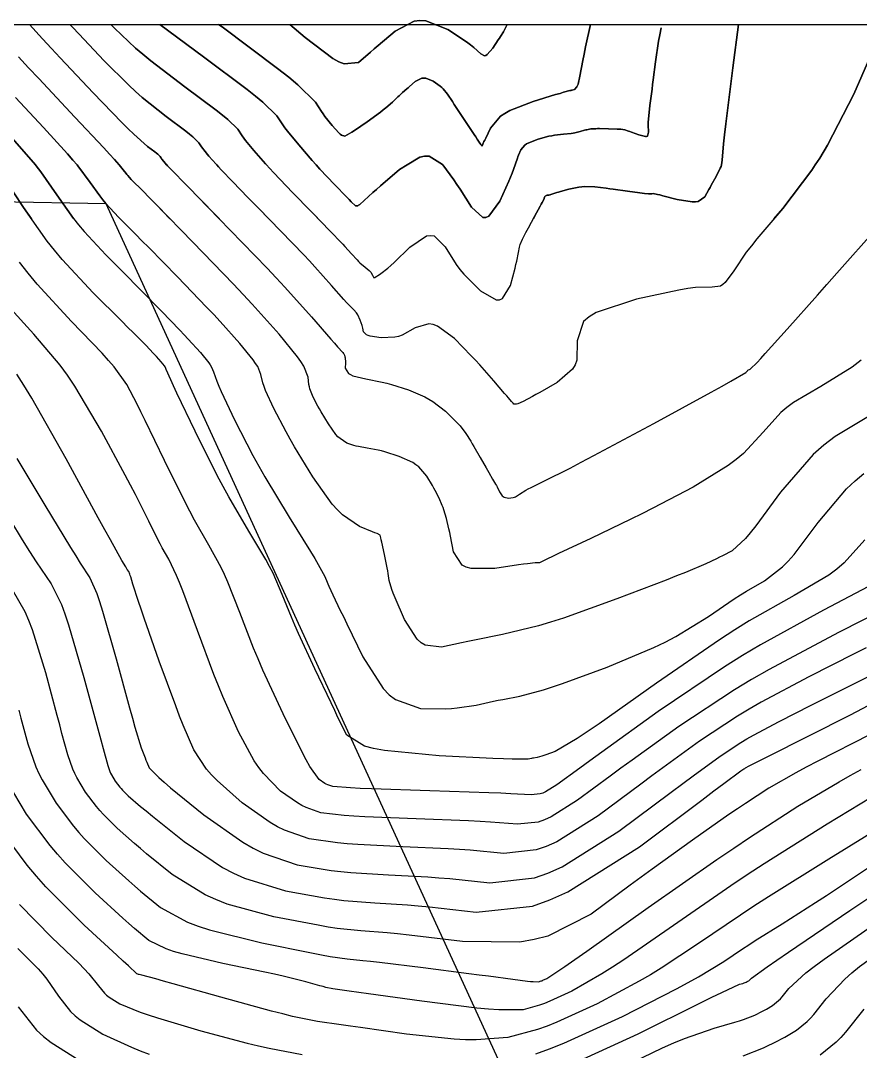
# Model space of a CAD drawing. Header units: metres. Extents: x 837117 to 838479, y 1189012 to 1191015.
# Drawn here: x 838148.6 to 838231.4, y 1190912.6 to 1191014.2 of the extents above; entities that cross this region are included whole.
import ezdxf

# ---------------------------------------------------------------- set-up
doc = ezdxf.new("R2010")
doc.units = ezdxf.units.M
doc.header["$LTSCALE"] = 0.3
for name, color, linetype in [('CORREDORVIA', 70, 'Continuous'), ('COTAS 10', 1, 'Continuous'), ('COTAS INT', 252, 'Continuous'), ('MARCO IMP', 130, 'Continuous')]:
    doc.layers.add(name, color=color, linetype=linetype)

msp = doc.modelspace()

# ---------------------------------------------------------------- linework, layer by layer
at = {"layer": 'CORREDORVIA'}
msp.add_lwpolyline([(837910.68, 1191000.96), (838157.03, 1190996.19), (838237.17, 1190821.34), (838237, 1190602.88), (838240.03, 1190437.2), (838223.54, 1190366.27), (838212.2, 1190288.92), (838221.4, 1189997.88), (837954.54, 1189509.17), (837751.16, 1189231.38), (837593.19, 1189234.4), (837744.49, 1189686.61), (837750.28, 1189933.97), (837723.62, 1190051.52), (837726.09, 1190134.48), (837885.38, 1190229.43), (837983.18, 1190344.12), (837817.55, 1190502.19), (837798.03, 1190660.17), (837963.57, 1190795.98)], close=True, dxfattribs=at)
at = {"layer": 'COTAS 10'}
for points in [[(838168.22, 1190994.7), (838166.04, 1190996.92), (838165.37, 1190997.6), (838164.81, 1190998.17), (838163.65, 1190999.36), (838163.22, 1190999.81), (838163.12, 1190999.93), (838163.05, 1191000), (838163.02, 1191000.03), (838162.75, 1191000.34), (838162.56, 1191000.57), (838162.52, 1191000.63), (838162.48, 1191000.68), (838162.38, 1191000.83), (838162.14, 1191001.06), (838162.02, 1191001.16), (838161.87, 1191001.28), (838161.14, 1191001.83), (838159.78, 1191003.03), (838159.23, 1191003.56), (838158.61, 1191004.18), (838155.78, 1191007.11), (838152.53, 1191010.56), (838151.66, 1191011.5), (838150.79, 1191012.44), (838149.48, 1191013.87), (838150.79, 1191012.44), (838151.66, 1191011.5), (838152.53, 1191010.56), (838155.78, 1191007.11), (838158.61, 1191004.18), (838159.23, 1191003.56), (838159.78, 1191003.03), (838161.14, 1191001.83), (838161.87, 1191001.28), (838162.02, 1191001.16), (838162.14, 1191001.06), (838162.38, 1191000.83), (838162.48, 1191000.68), (838162.52, 1191000.63), (838162.56, 1191000.57), (838162.75, 1191000.34), (838163.02, 1191000.03), (838163.05, 1191000), (838163.12, 1190999.93), (838163.22, 1190999.81), (838163.65, 1190999.36), (838164.81, 1190998.17), (838165.37, 1190997.6), (838166.04, 1190996.92), (838169.3, 1190993.58), (838172.93, 1190989.82), (838173.82, 1190988.87), (838174.67, 1190987.96), (838177.32, 1190985.01), (838179.21, 1190982.83), (838179.57, 1190982.41), (838179.87, 1190982.07), (838180.39, 1190981.5), (838180.46, 1190981.42), (838180.48, 1190981.39), (838180.5, 1190981.36), (838180.56, 1190981.23), (838180.6, 1190981.08), (838180.61, 1190981.04), (838180.62, 1190981), (838180.64, 1190980.88), (838180.65, 1190980.66), (838180.65, 1190980.47), (838180.64, 1190979.97), (838180.95, 1190979.44), (838181.14, 1190979.32), (838181.38, 1190979.21), (838182.66, 1190978.9), (838184.28, 1190978.59), (838184.73, 1190978.47), (838185.19, 1190978.35), (838186.88, 1190977.82), (838188.48, 1190977.12), (838188.88, 1190976.9), (838189.27, 1190976.67), (838190.52, 1190975.71), (838191.52, 1190974.73), (838191.75, 1190974.49), (838191.96, 1190974.26), (838192.54, 1190973.52), (838193.02, 1190972.75), (838193.17, 1190972.5), (838193.32, 1190972.24), (838193.94, 1190971.16), (838194.52, 1190970.12), (838194.66, 1190969.88), (838194.79, 1190969.66), (838195.17, 1190969.02), (838195.47, 1190968.53), (838195.54, 1190968.39), (838195.61, 1190968.26), (838195.85, 1190967.77), (838196.13, 1190967.38), (838196.22, 1190967.31), (838196.32, 1190967.24), (838196.74, 1190967.14), (838197.2, 1190967.19), (838197.32, 1190967.22), (838197.44, 1190967.27), (838197.84, 1190967.52), (838198.45, 1190967.91), (838198.69, 1190968.04), (838198.97, 1190968.19), (838200.24, 1190968.8), (838202.81, 1190970.1), (838203.9, 1190970.67), (838205.16, 1190971.34), (838211.07, 1190974.51), (838216.72, 1190977.58), (838217.8, 1190978.18), (838218.68, 1190978.67), (838220.14, 1190979.53), (838220.27, 1190979.67), (838220.31, 1190979.71), (838220.36, 1190979.75), (838220.56, 1190979.86), (838221.26, 1190980.53), (838221.62, 1190980.92), (838222.06, 1190981.39), (838224.23, 1190983.81), (838227.21, 1190987.16), (838228.14, 1190988.21), (838229.13, 1190989.33), (838233.1, 1190993.81)], [(838232.86, 1190958.75), (838227.81, 1190956.08), (838221.59, 1190952.67), (838219.83, 1190951.61), (838218.05, 1190950.5), (838211.51, 1190946.08), (838205.93, 1190942.08), (838204.76, 1190941.24), (838203.76, 1190940.51), (838201.51, 1190938.87), (838200.4, 1190938.17), (838200.12, 1190938.05), (838199.86, 1190937.96), (838198.99, 1190937.86), (838196.98, 1190937.98), (838195.99, 1190938.03), (838194.81, 1190938.07), (838188.99, 1190938.27), (838183.24, 1190938.47), (838182.1, 1190938.51), (838181.16, 1190938.56), (838179.4, 1190938.68), (838178.91, 1190938.85), (838178.76, 1190938.92), (838178.61, 1190939), (838178.05, 1190939.4), (838177.15, 1190940.68), (838176.79, 1190941.31), (838176.38, 1190942.08), (838174.51, 1190945.86), (838172.52, 1190950.18), (838172.04, 1190951.29), (838171.6, 1190952.35), (838170.24, 1190955.86), (838169.06, 1190958.85), (838168.73, 1190959.59), (838168.4, 1190960.29), (838167.18, 1190962.51), (838165.76, 1190964.98), (838165.3, 1190965.85), (838164.81, 1190966.79), (838162.81, 1190970.85), (838160.9, 1190974.78), (838160.48, 1190975.64), (838160.1, 1190976.41), (838159.1, 1190978.34), (838157.84, 1190980.08), (838157.29, 1190980.72), (838156.66, 1190981.43), (838153.65, 1190984.55), (838150.25, 1190988.25), (838149.37, 1190989.32), (838148.51, 1190990.42)], [(838232.41, 1190943.83), (838227.26, 1190941.19), (838226.11, 1190940.59), (838225.09, 1190940.04), (838222.41, 1190938.52), (838220.1, 1190937.03), (838219.32, 1190936.5), (838218.47, 1190935.92), (838214.88, 1190933.4), (838210.9, 1190930.54), (838209.82, 1190929.75), (838208.73, 1190928.96), (838204.88, 1190926.09), (838200.61, 1190923.94), (838199.27, 1190923.59), (838197.86, 1190923.35), (838192.19, 1190923.41), (838186.94, 1190924.03), (838185.79, 1190924.16), (838184.77, 1190924.26), (838182.19, 1190924.45), (838179.83, 1190924.7), (838178.94, 1190924.83), (838177.96, 1190925), (838173.58, 1190925.84), (838168.98, 1190927.1), (838167.86, 1190927.54), (838166.81, 1190928.01), (838163.58, 1190930), (838161.04, 1190932.06), (838160.43, 1190932.57), (838159.86, 1190933.06), (838158.15, 1190934.57), (838156.78, 1190935.94), (838156.44, 1190936.32), (838156.11, 1190936.71), (838155.03, 1190938.15), (838154.16, 1190939.59), (838153.96, 1190939.99), (838153.78, 1190940.39), (838153.28, 1190941.83), (838152.7, 1190943.93), (838152.48, 1190944.76), (838152.23, 1190945.69), (838151.09, 1190949.9), (838149.78, 1190954.14), (838149.42, 1190955.07), (838149.07, 1190955.91), (838147.81, 1190958.08)], [(838202.55, 1190911.12), (838209.53, 1190914.29), (838215.6, 1190917.31), (838216.79, 1190917.9), (838217.77, 1190918.37), (838219.53, 1190919.18), (838219.85, 1190919.27), (838219.92, 1190919.29), (838219.99, 1190919.32), (838220.17, 1190919.39), (838220.29, 1190919.45), (838220.32, 1190919.46), (838220.35, 1190919.48), (838220.45, 1190919.54), (838220.54, 1190919.61), (838220.57, 1190919.64), (838220.59, 1190919.67), (838220.7, 1190919.8), (838222.26, 1190920.92), (838223.2, 1190921.57), (838224.37, 1190922.36), (838230.42, 1190926.46), (838236.83, 1190930.74)], [(838148.33, 1190922.7), (838150.34, 1190920.7), (838150.8, 1190920.18), (838151.21, 1190919.68), (838152.35, 1190918.01), (838153.54, 1190916.49), (838153.99, 1190916.08), (838154.49, 1190915.68), (838156.72, 1190914.27), (838159.54, 1190912.97), (838160.4, 1190912.62), (838161.31, 1190912.29)]]:
    msp.add_lwpolyline(points, dxfattribs=at)
msp.add_lwpolyline([(838175.18, 1191013.87), (838176.69, 1191012.56), (838179.4, 1191010.5), (838180, 1191010.18), (838180.54, 1191009.97), (838181.96, 1191010.12), (838183.12, 1191011.12), (838183.49, 1191011.45), (838183.89, 1191011.79), (838185.55, 1191013.21), (838187.45, 1191014.18), (838188, 1191014.24), (838188.57, 1191014.21), (838190.74, 1191013.36), (838192.61, 1191012.13), (838193, 1191011.85), (838193.32, 1191011.6), (838194, 1191010.96), (838194.36, 1191010.76), (838194.49, 1191010.81), (838194.62, 1191010.89), (838195.19, 1191011.53), (838195.73, 1191012.33), (838195.86, 1191012.51), (838195.96, 1191012.67), (838196.25, 1191013.12), (838196.62, 1191013.86), (838196.62, 1191013.87), (838196.62, 1191013.86), (838196.25, 1191013.12), (838195.96, 1191012.67), (838195.86, 1191012.51), (838195.73, 1191012.33), (838195.19, 1191011.53), (838194.62, 1191010.89), (838194.49, 1191010.81), (838194.36, 1191010.76), (838194, 1191010.96), (838193.32, 1191011.6), (838193, 1191011.85), (838192.61, 1191012.13), (838190.74, 1191013.36), (838188.57, 1191014.21), (838188, 1191014.24), (838187.45, 1191014.18), (838185.55, 1191013.21), (838183.89, 1191011.79), (838183.49, 1191011.45), (838183.12, 1191011.12), (838181.96, 1191010.12), (838180.54, 1191009.97), (838180, 1191010.18), (838179.4, 1191010.5), (838176.69, 1191012.56)], close=True, dxfattribs=at)
at = {"layer": 'COTAS INT'}
for points in [[(838153.47, 1191013.87), (838153.72, 1191013.6), (838154.38, 1191012.9), (838156.82, 1191010.3), (838159.28, 1191007.86), (838159.95, 1191007.24), (838160.62, 1191006.66), (838162.98, 1191004.77), (838164.9, 1191003.33), (838165.28, 1191003.03), (838165.6, 1191002.77), (838166.21, 1191002.18), (838166.47, 1191001.78), (838166.58, 1191001.64), (838166.69, 1191001.5), (838167.19, 1191000.88), (838167.9, 1191000.07), (838167.96, 1191000), (838167.9, 1191000.07), (838167.19, 1191000.88), (838166.69, 1191001.5), (838166.58, 1191001.64), (838166.47, 1191001.78), (838166.21, 1191002.18), (838165.6, 1191002.77), (838165.28, 1191003.03), (838164.9, 1191003.33), (838162.98, 1191004.77), (838160.62, 1191006.66), (838159.95, 1191007.24), (838159.28, 1191007.86), (838156.82, 1191010.3), (838154.38, 1191012.9), (838153.72, 1191013.6)], [(838186.73, 1191000), (838185.99, 1190999.55), (838184.11, 1190997.95), (838183.71, 1190997.59), (838183.36, 1190997.28), (838182.51, 1190996.49), (838182.06, 1190996.09), (838181.96, 1190996.02), (838181.87, 1190995.98), (838181.64, 1190995.98), (838181.23, 1190996.38), (838181.03, 1190996.58), (838180.78, 1190996.83), (838179.57, 1190998.07), (838178.14, 1190999.59), (838177.77, 1191000), (838177.76, 1191000.01), (838177.38, 1191000.43), (838176.06, 1191001.97), (838174.94, 1191003.35), (838174.69, 1191003.67), (838174.47, 1191003.97), (838173.88, 1191004.86), (838172.51, 1191006.19), (838171.8, 1191006.78), (838170.95, 1191007.45), (838166.67, 1191010.66), (838162.35, 1191013.87), (838166.67, 1191010.66), (838170.95, 1191007.45), (838171.8, 1191006.78), (838172.51, 1191006.19), (838173.88, 1191004.86), (838174.47, 1191003.97), (838174.69, 1191003.67), (838174.94, 1191003.35), (838176.06, 1191001.97), (838177.38, 1191000.43), (838177.76, 1191000.01), (838177.77, 1191000), (838178.14, 1190999.59), (838179.57, 1190998.07), (838180.78, 1190996.83), (838181.03, 1190996.58), (838181.23, 1190996.38), (838181.64, 1190995.98), (838181.87, 1190995.98), (838181.96, 1190996.02), (838182.06, 1190996.09), (838182.51, 1190996.49), (838183.36, 1190997.28), (838183.71, 1190997.59), (838184.11, 1190997.95), (838185.99, 1190999.55)], [(838193.51, 1191002.76), (838193.65, 1191002.54), (838193.92, 1191002.14), (838194, 1191002.03), (838194.02, 1191002.01), (838194.04, 1191001.98), (838194.08, 1191001.92), (838194.11, 1191001.89), (838194.12, 1191001.89), (838194.13, 1191001.89), (838194.16, 1191001.94), (838194.19, 1191001.99), (838194.19, 1191002), (838194.2, 1191002.01), (838194.21, 1191002.04), (838194.32, 1191002.3), (838194.4, 1191002.45), (838194.49, 1191002.64), (838194.96, 1191003.64), (838195.96, 1191004.8), (838196.39, 1191005.09), (838196.88, 1191005.37), (838199.18, 1191006.27), (838201.39, 1191006.94), (838201.82, 1191007.06), (838202.17, 1191007.17), (838202.78, 1191007.33), (838202.91, 1191007.36), (838202.96, 1191007.37), (838203.01, 1191007.38), (838203.24, 1191007.45), (838203.48, 1191007.7), (838203.54, 1191007.83), (838203.6, 1191007.98), (838203.77, 1191008.76), (838204.06, 1191010.29), (838204.19, 1191010.92), (838204.34, 1191011.64), (838204.84, 1191013.87), (838204.34, 1191011.64), (838204.19, 1191010.92), (838204.06, 1191010.29), (838203.77, 1191008.76), (838203.6, 1191007.98), (838203.54, 1191007.83), (838203.48, 1191007.7), (838203.24, 1191007.45), (838203.01, 1191007.38), (838202.96, 1191007.37), (838202.91, 1191007.36), (838202.78, 1191007.33), (838202.17, 1191007.17), (838201.82, 1191007.06), (838201.39, 1191006.94), (838199.18, 1191006.27), (838196.88, 1191005.37), (838196.39, 1191005.09), (838195.96, 1191004.8), (838194.96, 1191003.64), (838194.49, 1191002.64), (838194.4, 1191002.45), (838194.32, 1191002.3), (838194.21, 1191002.04), (838194.2, 1191002.01), (838194.19, 1191002), (838194.19, 1191001.99), (838194.16, 1191001.94), (838194.13, 1191001.89), (838194.12, 1191001.89), (838194.11, 1191001.89), (838194.08, 1191001.92), (838194.04, 1191001.98), (838194.02, 1191002.01), (838194, 1191002.03), (838193.92, 1191002.14), (838193.65, 1191002.54), (838193.51, 1191002.76), (838193.34, 1191003.01), (838192.49, 1191004.3), (838191.59, 1191005.66), (838191.39, 1191005.97), (838191.21, 1191006.25), (838190.73, 1191006.98), (838190.31, 1191007.5), (838190.16, 1191007.64), (838190, 1191007.78), (838189.31, 1191008.28), (838188.57, 1191008.57), (838188.38, 1191008.57), (838188.19, 1191008.55), (838187.54, 1191008.22), (838186.97, 1191007.74), (838186.83, 1191007.62), (838186.7, 1191007.51), (838186.3, 1191007.16), (838185.94, 1191006.83), (838185.83, 1191006.73), (838185.72, 1191006.62), (838185.29, 1191006.2), (838184.64, 1191005.63), (838184.38, 1191005.43), (838184.1, 1191005.21), (838182.8, 1191004.27), (838181.55, 1191003.4), (838181.29, 1191003.23), (838181.07, 1191003.09), (838180.59, 1191002.83), (838180.26, 1191002.95), (838180.13, 1191003.05), (838179.99, 1191003.18), (838179.35, 1191003.88), (838178.64, 1191004.78), (838178.46, 1191005.03), (838178.29, 1191005.28), (838177.71, 1191006.2), (838175.97, 1191007.9), (838175.06, 1191008.65), (838173.97, 1191009.51), (838168.51, 1191013.61), (838168.15, 1191013.87), (838168.51, 1191013.61), (838173.97, 1191009.51), (838175.06, 1191008.65), (838175.97, 1191007.9), (838177.71, 1191006.2), (838178.29, 1191005.28), (838178.46, 1191005.03), (838178.64, 1191004.78), (838179.35, 1191003.88), (838179.99, 1191003.18), (838180.13, 1191003.05), (838180.26, 1191002.95), (838180.59, 1191002.83), (838181.07, 1191003.09), (838181.29, 1191003.23), (838181.55, 1191003.4), (838182.8, 1191004.27), (838184.1, 1191005.21), (838184.38, 1191005.43), (838184.64, 1191005.63), (838185.29, 1191006.2), (838185.72, 1191006.62), (838185.83, 1191006.73), (838185.94, 1191006.83), (838186.3, 1191007.16), (838186.7, 1191007.51), (838186.83, 1191007.62), (838186.97, 1191007.74), (838187.54, 1191008.22), (838188.19, 1191008.55), (838188.38, 1191008.57), (838188.57, 1191008.57), (838189.31, 1191008.28), (838190, 1191007.78), (838190.16, 1191007.64), (838190.31, 1191007.5), (838190.73, 1191006.98), (838191.21, 1191006.25), (838191.39, 1191005.97), (838191.59, 1191005.66), (838192.49, 1191004.3), (838193.34, 1191003.01)], [(838197.4, 1191000), (838197.1, 1190999.19), (838196.95, 1190998.81), (838196.76, 1190998.39), (838195.88, 1190996.44), (838194.81, 1190994.96), (838194.51, 1190994.83), (838194.21, 1190994.83), (838193.09, 1190995.85), (838191.96, 1190997.61), (838191.65, 1190998.07), (838191.34, 1190998.52), (838190.27, 1191000), (838190.23, 1191000.06), (838188.91, 1191000.88), (838188.47, 1191000.87), (838187.99, 1191000.77), (838186.73, 1191000), (838187.99, 1191000.77), (838188.47, 1191000.87), (838188.91, 1191000.88), (838190.23, 1191000.06), (838190.27, 1191000), (838191.34, 1190998.52), (838191.65, 1190998.07), (838191.96, 1190997.61), (838193.09, 1190995.85), (838194.21, 1190994.83), (838194.51, 1190994.83), (838194.81, 1190994.96), (838195.88, 1190996.44), (838196.76, 1190998.39), (838196.95, 1190998.81), (838197.1, 1190999.19), (838197.4, 1191000), (838197.44, 1191000.1), (838197.62, 1191000.66), (838197.67, 1191000.81), (838197.73, 1191000.96), (838197.95, 1191001.48), (838198.36, 1191001.95), (838198.53, 1191002.07), (838198.73, 1191002.18), (838199.67, 1191002.55), (838200.72, 1191002.83), (838201, 1191002.89), (838201.26, 1191002.94), (838202.16, 1191003.05), (838202.93, 1191003.12), (838203.11, 1191003.15), (838203.28, 1191003.18), (838203.81, 1191003.3), (838204.25, 1191003.42), (838204.36, 1191003.45), (838204.47, 1191003.48), (838204.86, 1191003.55), (838205.35, 1191003.58), (838205.53, 1191003.59), (838205.73, 1191003.59), (838206.61, 1191003.58), (838207.46, 1191003.54), (838207.65, 1191003.53), (838207.81, 1191003.52), (838208.21, 1191003.47), (838208.58, 1191003.35), (838208.72, 1191003.3), (838208.88, 1191003.25), (838209.6, 1191002.97), (838210.25, 1191002.8), (838210.36, 1191002.81), (838210.45, 1191002.85), (838210.54, 1191003.22), (838210.51, 1191003.95), (838210.53, 1191004.22), (838210.55, 1191004.53), (838210.69, 1191005.88), (838210.9, 1191007.48), (838210.95, 1191007.94), (838211.01, 1191008.41), (838211.23, 1191010.17), (838211.54, 1191012.2), (838211.66, 1191012.84), (838211.79, 1191013.52), (838211.66, 1191012.84), (838211.54, 1191012.2), (838211.23, 1191010.17), (838211.01, 1191008.41), (838210.95, 1191007.94), (838210.9, 1191007.48), (838210.69, 1191005.88), (838210.55, 1191004.53), (838210.53, 1191004.22), (838210.51, 1191003.95), (838210.54, 1191003.22), (838210.45, 1191002.85), (838210.36, 1191002.81), (838210.25, 1191002.8), (838209.6, 1191002.97), (838208.88, 1191003.25), (838208.72, 1191003.3), (838208.58, 1191003.35), (838208.21, 1191003.47), (838207.81, 1191003.52), (838207.65, 1191003.53), (838207.46, 1191003.54), (838206.61, 1191003.58), (838205.73, 1191003.59), (838205.53, 1191003.59), (838205.35, 1191003.58), (838204.86, 1191003.55), (838204.47, 1191003.48), (838204.36, 1191003.45), (838204.25, 1191003.42), (838203.81, 1191003.3), (838203.28, 1191003.18), (838203.11, 1191003.15), (838202.93, 1191003.12), (838202.16, 1191003.05), (838201.26, 1191002.94), (838201, 1191002.89), (838200.72, 1191002.83), (838199.67, 1191002.55), (838198.73, 1191002.18), (838198.53, 1191002.07), (838198.36, 1191001.95), (838197.95, 1191001.48), (838197.73, 1191000.96), (838197.67, 1191000.81), (838197.62, 1191000.66), (838197.44, 1191000.1)]]:
    msp.add_lwpolyline(points, close=True, dxfattribs=at)
for points in [[(838177.96, 1190994.7), (838177.7, 1190994.97), (838177.26, 1190995.41), (838175.43, 1190997.3), (838173.6, 1190999.22), (838173.17, 1190999.68), (838172.88, 1191000), (838172.77, 1191000.11), (838171.62, 1191001.42), (838170.81, 1191002.42), (838170.63, 1191002.66), (838170.47, 1191002.88), (838170.04, 1191003.52), (838169.06, 1191004.48), (838168.54, 1191004.9), (838167.92, 1191005.39), (838164.83, 1191007.72), (838161.46, 1191010.28), (838160.67, 1191010.92), (838159.95, 1191011.53), (838157.87, 1191013.49), (838157.51, 1191013.87), (838157.87, 1191013.49), (838159.95, 1191011.53), (838160.67, 1191010.92), (838161.46, 1191010.28), (838164.83, 1191007.72), (838167.92, 1191005.39), (838168.54, 1191004.9), (838169.06, 1191004.48), (838170.04, 1191003.52), (838170.47, 1191002.88), (838170.63, 1191002.66), (838170.81, 1191002.42), (838171.62, 1191001.42), (838172.77, 1191000.11), (838172.88, 1191000), (838173.17, 1190999.68), (838173.6, 1190999.22), (838175.43, 1190997.3), (838177.26, 1190995.41), (838177.7, 1190994.97), (838178.1, 1190994.55), (838179.28, 1190993.35), (838180.17, 1190992.42), (838180.39, 1190992.19), (838180.59, 1190991.97), (838181.24, 1190991.24), (838181.8, 1190990.64), (838181.95, 1190990.49), (838182.09, 1190990.35), (838182.59, 1190989.93), (838183, 1190989.58), (838183.08, 1190989.49), (838183.16, 1190989.41), (838183.33, 1190989.13), (838183.42, 1190988.94), (838183.44, 1190988.91), (838183.46, 1190988.89), (838183.54, 1190988.9), (838183.69, 1190989), (838183.75, 1190989.04), (838183.82, 1190989.08), (838184.16, 1190989.28), (838184.84, 1190989.82), (838185.13, 1190990.08), (838185.46, 1190990.39), (838187, 1190991.89), (838188.64, 1190993), (838189.03, 1190993.05), (838189.4, 1190993), (838190.49, 1190991.92), (838191.59, 1190990.17), (838191.95, 1190989.7), (838192.34, 1190989.23), (838193.97, 1190987.6), (838195.52, 1190986.71), (838195.86, 1190986.71), (838196.16, 1190986.82), (838196.94, 1190988.11), (838197.38, 1190989.82), (838197.47, 1190990.19), (838197.55, 1190990.52), (838197.71, 1190991.35), (838197.81, 1190991.88), (838197.86, 1190992.03), (838197.9, 1190992.17), (838198.12, 1190992.68), (838198.45, 1190993.33), (838198.57, 1190993.56), (838198.71, 1190993.81), (838199.3, 1190994.91), (838199.85, 1190995.93), (838199.96, 1190996.13), (838200.05, 1190996.29), (838200.21, 1190996.6), (838200.25, 1190996.68), (838200.26, 1190996.72), (838200.29, 1190996.81), (838200.32, 1190996.88), (838200.33, 1190996.9), (838200.35, 1190996.91), (838200.41, 1190996.95), (838200.47, 1190996.98), (838200.49, 1190996.98), (838200.5, 1190996.99), (838200.56, 1190997.01), (838200.61, 1190997.02), (838200.63, 1190997.02), (838200.64, 1190997.03), (838200.71, 1190997.03), (838200.81, 1190997.06), (838200.85, 1190997.07), (838200.9, 1190997.09), (838201.12, 1190997.16), (838201.52, 1190997.28), (838201.68, 1190997.33), (838201.87, 1190997.38), (838202.7, 1190997.62), (838203.69, 1190997.82), (838203.97, 1190997.85), (838204.24, 1190997.87), (838205.26, 1190997.83), (838206.38, 1190997.7), (838206.72, 1190997.66), (838207.07, 1190997.61), (838208.46, 1190997.41), (838209.68, 1190997.24), (838209.93, 1190997.21), (838210.14, 1190997.18), (838210.55, 1190997.14), (838210.69, 1190997.15), (838210.72, 1190997.15), (838210.74, 1190997.15), (838210.8, 1190997.14), (838210.85, 1190997.14), (838210.87, 1190997.14), (838210.89, 1190997.15), (838211, 1190997.17), (838211.44, 1190997.09), (838211.67, 1190997.04), (838211.95, 1190996.97), (838213.38, 1190996.6), (838214.86, 1190996.35), (838215.17, 1190996.36), (838215.45, 1190996.41), (838216.09, 1190996.86), (838216.5, 1190997.58), (838216.62, 1190997.79), (838216.74, 1190998.01), (838217.23, 1190998.87), (838217.63, 1190999.67), (838217.7, 1190999.85), (838217.75, 1191000), (838217.76, 1191000.01), (838217.81, 1191000.47), (838217.94, 1191002.08), (838218.04, 1191002.98), (838218.17, 1191004.06), (838218.87, 1191009.58), (838219.44, 1191013.87), (838218.87, 1191009.58), (838218.17, 1191004.06), (838218.04, 1191002.98), (838217.94, 1191002.08), (838217.81, 1191000.47), (838217.76, 1191000.01), (838217.75, 1191000), (838217.7, 1190999.85), (838217.63, 1190999.67), (838217.23, 1190998.87), (838216.74, 1190998.01), (838216.62, 1190997.79), (838216.5, 1190997.58), (838216.09, 1190996.86), (838215.45, 1190996.41), (838215.17, 1190996.36), (838214.86, 1190996.35), (838213.38, 1190996.6), (838211.95, 1190996.97), (838211.67, 1190997.04), (838211.44, 1190997.09), (838211, 1190997.17), (838210.89, 1190997.15), (838210.87, 1190997.14), (838210.85, 1190997.14), (838210.8, 1190997.14), (838210.74, 1190997.15), (838210.72, 1190997.15), (838210.69, 1190997.15), (838210.55, 1190997.14), (838210.14, 1190997.18), (838209.93, 1190997.21), (838209.68, 1190997.24), (838208.46, 1190997.41), (838207.07, 1190997.61), (838206.72, 1190997.66), (838206.38, 1190997.7), (838205.26, 1190997.83), (838204.24, 1190997.87), (838203.97, 1190997.85), (838203.69, 1190997.82), (838202.7, 1190997.62), (838201.87, 1190997.38), (838201.68, 1190997.33), (838201.52, 1190997.28), (838201.12, 1190997.16), (838200.9, 1190997.09), (838200.85, 1190997.07), (838200.81, 1190997.06), (838200.71, 1190997.03), (838200.64, 1190997.03), (838200.63, 1190997.02), (838200.61, 1190997.02), (838200.56, 1190997.01), (838200.5, 1190996.99), (838200.49, 1190996.98), (838200.47, 1190996.98), (838200.41, 1190996.95), (838200.35, 1190996.91), (838200.33, 1190996.9), (838200.32, 1190996.88), (838200.29, 1190996.81), (838200.26, 1190996.72), (838200.25, 1190996.68), (838200.21, 1190996.6), (838200.05, 1190996.29), (838199.96, 1190996.13), (838199.85, 1190995.93), (838199.3, 1190994.91), (838199.19, 1190994.7)], [(838232.94, 1191011.88), (838230.8, 1191007), (838228.19, 1191001.94), (838227.44, 1191000.68), (838227, 1191000), (838226.67, 1190999.49), (838223.79, 1190995.71), (838221.24, 1190992.73), (838220.69, 1190992.03), (838220.19, 1190991.39), (838218.95, 1190989.55), (838218.12, 1190988.41), (838217.89, 1190988.21), (838217.66, 1190988.06), (838216.83, 1190987.95), (838215.17, 1190987.91), (838214.42, 1190987.8), (838213.55, 1190987.65), (838209.35, 1190986.77), (838205.4, 1190985.44), (838204.68, 1190985.01), (838204.13, 1190984.55), (838203.5, 1190982.65), (838203.47, 1190980.76), (838203.3, 1190980.3), (838203.05, 1190979.87), (838201.55, 1190978.54), (838199.84, 1190977.56), (838199.45, 1190977.35), (838199.11, 1190977.16), (838198.2, 1190976.68), (838197.65, 1190976.44), (838197.54, 1190976.41), (838197.45, 1190976.39), (838197.26, 1190976.41), (838197.19, 1190976.52), (838197.16, 1190976.54), (838197.14, 1190976.57), (838197.05, 1190976.66), (838196.73, 1190977.02), (838196.56, 1190977.23), (838196.35, 1190977.47), (838195.3, 1190978.71), (838193.92, 1190980.28), (838193.5, 1190980.73), (838193.07, 1190981.19), (838191.4, 1190982.89), (838189.73, 1190984.11), (838189.31, 1190984.26), (838188.89, 1190984.34), (838187.53, 1190983.93), (838186.25, 1190983.21), (838185.89, 1190983.09), (838185.52, 1190983), (838184.19, 1190982.94), (838183.1, 1190983.12), (838182.89, 1190983.18), (838182.72, 1190983.25), (838182.43, 1190983.54), (838182.36, 1190983.91), (838182.33, 1190984.03), (838182.3, 1190984.16), (838182.12, 1190984.69), (838181.89, 1190985.21), (838181.82, 1190985.32), (838181.76, 1190985.43), (838181.49, 1190985.71), (838180.98, 1190986.21), (838180.76, 1190986.45), (838180.5, 1190986.74), (838179.28, 1190988.12), (838177.63, 1190989.96), (838177.1, 1190990.53), (838176.55, 1190991.12), (838174.29, 1190993.47), (838172.07, 1190995.74), (838171.54, 1190996.28), (838171.04, 1190996.79), (838169.54, 1190998.33), (838168.41, 1190999.52), (838168.14, 1190999.8), (838167.96, 1191000), (838168.14, 1190999.8), (838168.41, 1190999.52), (838169.54, 1190998.33), (838171.04, 1190996.79), (838171.54, 1190996.28), (838172.07, 1190995.74), (838173.09, 1190994.7)], [(838222.92, 1190994.7), (838223.79, 1190995.71), (838226.67, 1190999.49), (838227, 1191000), (838227.44, 1191000.68), (838228.19, 1191001.94), (838230.8, 1191007), (838232.94, 1191011.88)], [(838148.4, 1191010.68), (838149.41, 1191009.59), (838150.4, 1191008.52), (838153.96, 1191004.73), (838156.83, 1191001.68), (838157.4, 1191001.06), (838157.88, 1191000.55), (838158.35, 1191000), (838158.75, 1190999.53), (838159.02, 1190999.16), (838159.1, 1190999.05), (838159.18, 1190998.95), (838159.53, 1190998.58), (838159.18, 1190998.95), (838159.1, 1190999.05), (838159.02, 1190999.16), (838158.75, 1190999.53), (838158.35, 1191000), (838157.88, 1191000.55), (838157.4, 1191001.06), (838156.83, 1191001.68), (838153.96, 1191004.73), (838150.4, 1191008.52), (838149.41, 1191009.59), (838148.4, 1191010.68)], [(838233.57, 1190975.97), (838228.96, 1190973.23), (838227.85, 1190972.36), (838226.8, 1190971.44), (838223.57, 1190967.73), (838221.14, 1190964.4), (838220.59, 1190963.72), (838220.1, 1190963.14), (838218.8, 1190961.95), (838217.83, 1190961.44), (838217.55, 1190961.3), (838217.27, 1190961.16), (838216.21, 1190960.65), (838214.19, 1190959.81), (838213.31, 1190959.46), (838212.28, 1190959.06), (838207.41, 1190957.19), (838202.15, 1190955.3), (838200.89, 1190954.9), (838199.71, 1190954.54), (838196.16, 1190953.67), (838193.4, 1190953.14), (838192.73, 1190953.01), (838192.09, 1190952.88), (838190.12, 1190952.45), (838188.52, 1190952.62), (838188.11, 1190952.88), (838187.72, 1190953.21), (838186.47, 1190955.17), (838185.55, 1190957.3), (838185.37, 1190957.75), (838185.22, 1190958.14), (838184.97, 1190959.02), (838184.88, 1190959.71), (838184.83, 1190959.97), (838184.78, 1190960.26), (838184.51, 1190961.57), (838184.24, 1190962.79), (838184.19, 1190963.02), (838184.15, 1190963.21), (838184.08, 1190963.5), (838183.77, 1190963.64), (838183.57, 1190963.72), (838183.32, 1190963.82), (838182.03, 1190964.34), (838180.35, 1190965.49), (838179.86, 1190965.98), (838179.36, 1190966.55), (838177.43, 1190969.24), (838175.63, 1190972.21), (838175.2, 1190972.95), (838174.8, 1190973.67), (838173.59, 1190975.98), (838172.78, 1190977.77), (838172.63, 1190978.16), (838172.51, 1190978.5), (838172.31, 1190979.33), (838172, 1190980.12), (838171.8, 1190980.43), (838171.55, 1190980.79), (838170.24, 1190982.4), (838168.3, 1190984.55), (838167.66, 1190985.25), (838166.96, 1190985.98), (838164.08, 1190988.97), (838161.25, 1190991.86), (838160.59, 1190992.52), (838159.99, 1190993.13), (838158.28, 1190994.85), (838157.03, 1190996.19), (838156.72, 1190996.57), (838156.42, 1190996.94), (838155.47, 1190998.28), (838154.25, 1190999.93), (838154.19, 1191000), (838153.78, 1191000.49), (838153.25, 1191001.1), (838150.88, 1191003.69), (838148.11, 1191006.64)], [(838148.11, 1191006.64), (838150.88, 1191003.69), (838153.25, 1191001.1), (838153.78, 1191000.49), (838154.19, 1191000), (838154.25, 1190999.93), (838155.47, 1190998.28), (838156.42, 1190996.94), (838156.72, 1190996.57), (838157.03, 1190996.19), (838158.28, 1190994.85), (838158.44, 1190994.7)], [(838153.85, 1190994.7), (838153.83, 1190994.72), (838152.19, 1190997.04), (838150.62, 1190999.31), (838150.15, 1190999.92), (838150.09, 1191000), (838149.67, 1191000.52), (838147.8, 1191002.64)], [(838147.8, 1191002.64), (838149.67, 1191000.52), (838150.09, 1191000), (838150.15, 1190999.92), (838150.62, 1190999.31), (838152.19, 1190997.04), (838153.83, 1190994.72), (838154.34, 1190994.08), (838154.88, 1190993.44), (838157.04, 1190991.12), (838159.29, 1190988.86), (838159.89, 1190988.25), (838160.48, 1190987.66), (838162.53, 1190985.57), (838164.33, 1190983.71), (838164.76, 1190983.26), (838165.16, 1190982.83), (838166.36, 1190981.49), (838167.18, 1190980.49), (838167.33, 1190980.27), (838167.45, 1190980.07), (838167.65, 1190979.58), (838167.96, 1190978.66), (838168.16, 1190978.19), (838168.41, 1190977.64), (838169.72, 1190974.85), (838171.53, 1190971.33), (838172.1, 1190970.3), (838172.7, 1190969.25), (838175.1, 1190965.27), (838177.22, 1190961.86), (838177.63, 1190961.17), (838177.98, 1190960.59), (838178.62, 1190959.41), (838178.84, 1190958.85), (838178.92, 1190958.67), (838179.01, 1190958.46), (838179.41, 1190957.59), (838180.15, 1190956.07), (838180.45, 1190955.45), (838180.79, 1190954.74), (838182.37, 1190951.47), (838184.38, 1190948.35), (838184.98, 1190947.75), (838185.61, 1190947.26), (838188.07, 1190946.4), (838190.5, 1190946.36), (838191.11, 1190946.39), (838191.69, 1190946.44), (838193.56, 1190946.73), (838195.25, 1190947.1), (838195.71, 1190947.2), (838196.18, 1190947.29), (838197.86, 1190947.62), (838200.2, 1190948.24), (838201.08, 1190948.53), (838202.06, 1190948.86), (838206.46, 1190950.47), (838211.07, 1190952.4), (838212.19, 1190952.94), (838213.24, 1190953.48), (838216.46, 1190955.46), (838219, 1190957.2), (838219.62, 1190957.61), (838220.2, 1190957.97), (838222, 1190958.99), (838223.77, 1190960.35), (838224.32, 1190960.93), (838224.91, 1190961.59), (838227.28, 1190964.72), (838230.07, 1190968.04), (838230.92, 1190968.83), (838231.8, 1190969.56)], [(838231.9, 1190963.01), (838229.83, 1190960.74), (838229.11, 1190960.14), (838228.32, 1190959.55), (838224.91, 1190957.53), (838220.49, 1190955.03), (838219.06, 1190954.14), (838217.54, 1190953.15), (838211.33, 1190948.87), (838205.67, 1190944.89), (838204.5, 1190944.09), (838203.5, 1190943.43), (838201.33, 1190942.16), (838200.43, 1190941.83), (838200.22, 1190941.76), (838200.04, 1190941.7), (838199.56, 1190941.57), (838199.21, 1190941.5), (838199.12, 1190941.49), (838199.02, 1190941.47), (838198.67, 1190941.39), (838197.11, 1190941.39), (838196.25, 1190941.42), (838195.21, 1190941.46), (838189.89, 1190941.72), (838184.52, 1190942.23), (838183.44, 1190942.44), (838182.54, 1190942.67), (838180.78, 1190943.75), (838179.92, 1190945.51), (838179.6, 1190946.19), (838179.24, 1190946.94), (838177.64, 1190950.31), (838176.02, 1190953.8), (838175.65, 1190954.62), (838175.32, 1190955.39), (838174.43, 1190957.64), (838173.52, 1190959.72), (838173.18, 1190960.38), (838172.81, 1190961.08), (838171.14, 1190963.89), (838169.17, 1190967.25), (838168.6, 1190968.29), (838168.02, 1190969.38), (838165.84, 1190973.73), (838164.04, 1190977.5), (838163.7, 1190978.23), (838163.42, 1190978.82), (838162.99, 1190979.84), (838162.91, 1190980.03), (838162.86, 1190980.1), (838162.8, 1190980.19), (838162.48, 1190980.58), (838162.01, 1190981.1), (838161.86, 1190981.27), (838161.69, 1190981.45), (838160.99, 1190982.18), (838159.72, 1190983.46), (838159.19, 1190983.98), (838158.59, 1190984.58), (838155.79, 1190987.39), (838152.73, 1190990.68), (838151.97, 1190991.59), (838151.24, 1190992.5), (838148.91, 1190995.79), (838146.99, 1190998.69)], [(838146.99, 1190998.69), (838148.91, 1190995.79), (838149.69, 1190994.7)], [(838231.51, 1190980.75), (838230.63, 1190980.06), (838227.55, 1190978.15), (838224.84, 1190976.57), (838224.2, 1190976.09), (838223.61, 1190975.59), (838221.85, 1190973.63), (838219.91, 1190971.53), (838219.2, 1190970.95), (838218.41, 1190970.36), (838214.94, 1190968.23), (838210.98, 1190966.15), (838209.88, 1190965.59), (838208.79, 1190965.05), (838204.85, 1190963.16), (838201.68, 1190961.68), (838201.07, 1190961.39), (838200.58, 1190961.16), (838199.78, 1190960.77), (838199.69, 1190960.75), (838199.65, 1190960.75), (838199.61, 1190960.75), (838199.38, 1190960.75), (838198.61, 1190960.67), (838198.21, 1190960.61), (838197.74, 1190960.55), (838195.4, 1190960.2), (838193.05, 1190960.19), (838192.57, 1190960.34), (838192.16, 1190960.54), (838191.33, 1190961.84), (838191.02, 1190963.39), (838190.94, 1190963.76), (838190.86, 1190964.11), (838190.61, 1190965.14), (838190.35, 1190965.98), (838190.28, 1190966.2), (838190.2, 1190966.41), (838189.9, 1190967.14), (838189.52, 1190967.9), (838189.39, 1190968.13), (838189.25, 1190968.37), (838188.69, 1190969.31), (838187.89, 1190970.22), (838187.6, 1190970.43), (838187.29, 1190970.64), (838185.95, 1190971.26), (838184.55, 1190971.71), (838184.2, 1190971.8), (838183.87, 1190971.88), (838182.81, 1190972.08), (838181.93, 1190972.22), (838181.71, 1190972.27), (838181.49, 1190972.32), (838180.79, 1190972.56), (838180.12, 1190973.01), (838179.92, 1190973.2), (838179.72, 1190973.43), (838178.97, 1190974.48), (838178.26, 1190975.64), (838178.09, 1190975.93), (838177.94, 1190976.21), (838177.47, 1190977.11), (838177.16, 1190977.91), (838177.1, 1190978.12), (838177.05, 1190978.34), (838176.98, 1190979.08), (838176.55, 1190980.17), (838176.27, 1190980.6), (838175.92, 1190981.08), (838174.12, 1190983.31), (838171.45, 1190986.28), (838170.56, 1190987.23), (838169.6, 1190988.24), (838165.62, 1190992.37), (838162.01, 1190996.06), (838161.29, 1190996.79), (838160.69, 1190997.4), (838159.53, 1190998.58), (838160.69, 1190997.4), (838161.29, 1190996.79), (838162.01, 1190996.06), (838163.34, 1190994.7)], [(838236.42, 1190957.49), (838229.28, 1190953.9), (838222.45, 1190950.25), (838220.71, 1190949.25), (838219.04, 1190948.24), (838213.55, 1190944.62), (838208.94, 1190941.3), (838207.82, 1190940.49), (838206.77, 1190939.72), (838203.55, 1190937.34), (838200.95, 1190935.71), (838200.3, 1190935.41), (838199.67, 1190935.19), (838197.63, 1190934.97), (838194.97, 1190935.19), (838193.95, 1190935.25), (838192.8, 1190935.31), (838187.63, 1190935.51), (838182.56, 1190935.71), (838181.47, 1190935.78), (838180.52, 1190935.84), (838178.23, 1190936.11), (838176.79, 1190936.61), (838176.36, 1190936.82), (838175.92, 1190937.07), (838174.26, 1190938.24), (838172.57, 1190939.97), (838172.11, 1190940.58), (838171.67, 1190941.24), (838170.1, 1190944.08), (838168.56, 1190947.56), (838168.12, 1190948.62), (838167.68, 1190949.73), (838166.05, 1190954.08), (838164.61, 1190957.98), (838164.28, 1190958.8), (838163.99, 1190959.51), (838163.23, 1190961.13), (838162.59, 1190962.24), (838162.38, 1190962.62), (838162.16, 1190963.05), (838161.26, 1190964.87), (838159.95, 1190967.48), (838159.47, 1190968.4), (838158.94, 1190969.41), (838156.61, 1190973.75), (838153.97, 1190978.19), (838153.24, 1190979.26), (838152.52, 1190980.26), (838149.92, 1190983.3), (838147.33, 1190986.18)], [(838232.02, 1190952.36), (838230.91, 1190951.8), (838226.35, 1190949.51), (838221.67, 1190947.01), (838220.48, 1190946.32), (838219.34, 1190945.64), (838215.59, 1190943.16), (838211.95, 1190940.53), (838210.88, 1190939.74), (838209.78, 1190938.93), (838205.59, 1190935.81), (838201.5, 1190933.24), (838200.46, 1190932.78), (838199.48, 1190932.43), (838196.27, 1190932.08), (838192.96, 1190932.4), (838191.91, 1190932.48), (838190.79, 1190932.55), (838186.27, 1190932.74), (838181.87, 1190932.96), (838180.84, 1190933.04), (838179.88, 1190933.13), (838177.07, 1190933.54), (838174.66, 1190934.37), (838173.96, 1190934.72), (838173.23, 1190935.13), (838170.47, 1190937.07), (838167.99, 1190939.27), (838167.44, 1190939.84), (838166.96, 1190940.4), (838165.7, 1190942.3), (838164.66, 1190944.74), (838164.3, 1190945.64), (838163.92, 1190946.64), (838162.3, 1190951.05), (838160.81, 1190955.29), (838160.5, 1190956.17), (838160.24, 1190956.93), (838159.69, 1190958.64), (838159.48, 1190959.37), (838159.44, 1190959.52), (838159.4, 1190959.64), (838159.29, 1190959.89), (838159.14, 1190960.11), (838159.07, 1190960.22), (838158.99, 1190960.35), (838158.59, 1190961), (838157.47, 1190963.02), (838156.92, 1190964.01), (838156.28, 1190965.19), (838153.12, 1190971), (838149.73, 1190976.99), (838148.95, 1190978.27), (838148.23, 1190979.38)], [(838148.26, 1190971.04), (838151, 1190966.44), (838153.53, 1190962.27), (838154.05, 1190961.43), (838154.5, 1190960.72), (838155.46, 1190959.28), (838156.14, 1190957.72), (838156.4, 1190956.93), (838156.69, 1190955.98), (838158.03, 1190951.28), (838159.35, 1190946.46), (838159.64, 1190945.44), (838159.89, 1190944.56), (838160.52, 1190942.52), (838160.89, 1190941.51), (838160.98, 1190941.28), (838161.06, 1190941.08), (838161.3, 1190940.52), (838162.24, 1190939.57), (838162.77, 1190939.11), (838163.41, 1190938.56), (838166.68, 1190935.91), (838170.54, 1190933.2), (838171.55, 1190932.62), (838172.54, 1190932.13), (838175.91, 1190930.97), (838179.24, 1190930.42), (838180.2, 1190930.3), (838181.19, 1190930.21), (838184.91, 1190929.98), (838188.79, 1190929.78), (838189.87, 1190929.7), (838190.95, 1190929.61), (838194.91, 1190929.19), (838199.29, 1190929.67), (838200.63, 1190930.14), (838202.04, 1190930.77), (838207.62, 1190934.28), (838212.79, 1190938.14), (838213.94, 1190938.99), (838214.96, 1190939.75), (838217.62, 1190941.7), (838219.65, 1190943.03), (838220.26, 1190943.4), (838220.9, 1190943.77), (838223.42, 1190945.12), (838226.58, 1190946.71), (838227.63, 1190947.23), (838228.75, 1190947.8), (838233.42, 1190950.15)], [(838145.28, 1190968.76), (838148.77, 1190963.04), (838149.5, 1190961.86), (838150.15, 1190960.85), (838151.64, 1190958.68), (838152.65, 1190956.64), (838152.99, 1190955.71), (838153.35, 1190954.63), (838154.87, 1190949.44), (838156.53, 1190943.3), (838156.76, 1190942.45), (838157.22, 1190940.75), (838157.43, 1190940.16), (838157.5, 1190940), (838157.59, 1190939.83), (838157.95, 1190939.23), (838158.39, 1190938.64), (838158.53, 1190938.48), (838158.67, 1190938.32), (838159.23, 1190937.76), (838160.44, 1190936.73), (838160.99, 1190936.28), (838161.64, 1190935.76), (838164.74, 1190933.26), (838168.53, 1190930.72), (838169.61, 1190930.16), (838170.7, 1190929.66), (838174.74, 1190928.4), (838178.6, 1190927.71), (838179.57, 1190927.57), (838180.51, 1190927.45), (838183.55, 1190927.21), (838186.78, 1190927.02), (838187.83, 1190926.93), (838188.94, 1190926.82), (838193.55, 1190926.3), (838199.09, 1190926.9), (838200.8, 1190927.51), (838202.59, 1190928.3), (838209.66, 1190932.75), (838215.8, 1190937.35), (838217, 1190938.25), (838217.97, 1190938.98), (838219.66, 1190940.24), (838219.95, 1190940.43), (838220.04, 1190940.48), (838220.13, 1190940.53), (838220.48, 1190940.73), (838222.25, 1190941.61), (838230.48, 1190945.77), (838237.58, 1190949.51)], [(838148.43, 1190946.21), (838148.65, 1190945.42), (838149.33, 1190942.9), (838150.13, 1190940.62), (838150.42, 1190939.99), (838150.74, 1190939.35), (838152.12, 1190937.06), (838153.83, 1190934.78), (838154.35, 1190934.17), (838154.9, 1190933.56), (838157.06, 1190931.39), (838159.28, 1190929.38), (838159.87, 1190928.87), (838160.44, 1190928.38), (838162.41, 1190926.75), (838165.09, 1190925.3), (838166.12, 1190924.92), (838167.26, 1190924.54), (838172.41, 1190923.27), (838177.32, 1190922.28), (838178.31, 1190922.09), (838179.14, 1190921.94), (838180.83, 1190921.69), (838182.37, 1190921.54), (838183.12, 1190921.46), (838184, 1190921.36), (838188.32, 1190920.83), (838192.84, 1190920.26), (838193.86, 1190920.13), (838194.77, 1190920.01), (838197.18, 1190919.69), (838198.61, 1190919.5), (838198.91, 1190919.47), (838199.16, 1190919.45), (838199.69, 1190919.44), (838199.96, 1190919.51), (838200.05, 1190919.54), (838200.14, 1190919.58), (838200.51, 1190919.75), (838202.29, 1190920.94), (838203.27, 1190921.62), (838204.46, 1190922.46), (838210.51, 1190926.75), (838217.3, 1190931.5), (838218.95, 1190932.62), (838220.5, 1190933.67), (838225.29, 1190936.75), (838229.34, 1190939.16), (838230.43, 1190939.78), (838231.51, 1190940.38)], [(838233.6, 1190938.28), (838228.17, 1190934.98), (838221.95, 1190931.05), (838220.29, 1190929.97), (838218.66, 1190928.88), (838213, 1190924.98), (838208.13, 1190921.61), (838207, 1190920.87), (838205.96, 1190920.21), (838203, 1190918.5), (838200.83, 1190917.51), (838200.3, 1190917.29), (838199.79, 1190917.11), (838198.18, 1190916.68), (838195.78, 1190916.65), (838194.77, 1190916.73), (838193.61, 1190916.83), (838188.18, 1190917.51), (838182.94, 1190918.24), (838181.04, 1190918.51), (838179.41, 1190918.74), (838178.72, 1190918.88), (838178.45, 1190918.95), (838178.14, 1190919.03), (838176.74, 1190919.41), (838174.5, 1190919.97), (838173.66, 1190920.17), (838172.72, 1190920.37), (838168.57, 1190921.25), (838164.55, 1190922.18), (838163.7, 1190922.43), (838162.96, 1190922.67), (838161.25, 1190923.49), (838159.84, 1190924.69), (838159.3, 1190925.17), (838158.7, 1190925.71), (838155.97, 1190928.21), (838153.01, 1190931.18), (838152.26, 1190932.01), (838151.54, 1190932.86), (838149.2, 1190935.97), (838147.31, 1190939.12)], [(838233.82, 1190934.92), (838228.32, 1190931.53), (838222.39, 1190927.81), (838220.95, 1190926.89), (838219.61, 1190926.01), (838215.49, 1190923.21), (838211.81, 1190920.77), (838210.74, 1190920.12), (838209.64, 1190919.48), (838205.49, 1190917.26), (838201.52, 1190915.44), (838200.54, 1190915.05), (838199.61, 1190914.71), (838196.67, 1190913.92), (838193.55, 1190913.7), (838192.5, 1190913.72), (838191.38, 1190913.77), (838186.67, 1190914.27), (838182.15, 1190914.91), (838181.14, 1190915.05), (838180.25, 1190915.17), (838177.9, 1190915.51), (838175.44, 1190916.02), (838174.48, 1190916.26), (838173.38, 1190916.54), (838168.38, 1190917.9), (838163.65, 1190919.24), (838162.71, 1190919.5), (838161.95, 1190919.71), (838160.56, 1190920.08), (838160.3, 1190920.14), (838160.24, 1190920.16), (838160.19, 1190920.18), (838160.08, 1190920.23), (838159.25, 1190921), (838158.74, 1190921.46), (838158.12, 1190922.04), (838154.88, 1190925.03), (838151.12, 1190928.79), (838150.17, 1190929.86), (838149.26, 1190930.93), (838146.29, 1190934.88)], [(838199.43, 1190912.32), (838200.78, 1190912.81), (838202.21, 1190913.37), (838207.98, 1190916.01), (838213.32, 1190918.74), (838214.47, 1190919.36), (838215.49, 1190919.92), (838217.98, 1190921.44), (838219.82, 1190922.69), (838220.43, 1190923.08), (838221.07, 1190923.5), (838223.72, 1190925.16), (838227.03, 1190927.25), (838228.09, 1190927.93), (838229.2, 1190928.67), (838233.72, 1190931.68)], [(838148.52, 1190927.04), (838151.69, 1190923.79), (838154.35, 1190921.26), (838154.89, 1190920.71), (838155.35, 1190920.23), (838156.31, 1190919.04), (838156.89, 1190918.31), (838157.1, 1190918.11), (838157.35, 1190917.92), (838158.42, 1190917.24), (838160.4, 1190916.44), (838161.2, 1190916.16), (838162.12, 1190915.86), (838166.4, 1190914.6), (838170.98, 1190913.38), (838172.09, 1190913.11), (838173.14, 1190912.88), (838176.4, 1190912.27)], [(838207.04, 1190910.56), (838211.93, 1190912.9), (838213.06, 1190913.4), (838214.1, 1190913.83), (838217.04, 1190914.87), (838219.06, 1190915.44), (838219.52, 1190915.58), (838219.93, 1190915.72), (838221.03, 1190916.15), (838221.79, 1190916.52), (838221.99, 1190916.63), (838222.17, 1190916.73), (838222.79, 1190917.09), (838223.38, 1190917.57), (838223.55, 1190917.74), (838223.72, 1190917.93), (838224.39, 1190918.77), (838226.08, 1190920.31), (838226.9, 1190920.94), (838227.87, 1190921.65), (838232.64, 1190924.97)], [(838219.87, 1190912.12), (838221.9, 1190912.91), (838223.3, 1190913.6), (838223.66, 1190913.79), (838224, 1190913.98), (838225.13, 1190914.65), (838226.21, 1190915.52), (838226.53, 1190915.84), (838226.85, 1190916.2), (838228.08, 1190917.75), (838229.9, 1190919.7), (838230.59, 1190920.3), (838231.37, 1190920.94), (838234.86, 1190923.47)], [(838148.39, 1190916.97), (838150.2, 1190914.66), (838150.88, 1190914.04), (838151.64, 1190913.43), (838155.02, 1190911.31)], [(838231.77, 1190916.72), (838229.98, 1190914.46), (838229.51, 1190913.95), (838229.05, 1190913.48), (838227.47, 1190912.2)]]:
    msp.add_lwpolyline(points, dxfattribs=at)
at = {"layer": 'MARCO IMP'}
msp.add_lwpolyline([(837116.51, 1189053.87), (837116.51, 1191013.87), (838476.51, 1191013.87), (838476.51, 1189053.87), (837116.51, 1189053.87)], dxfattribs=at)

doc.saveas('drawing.dxf')
